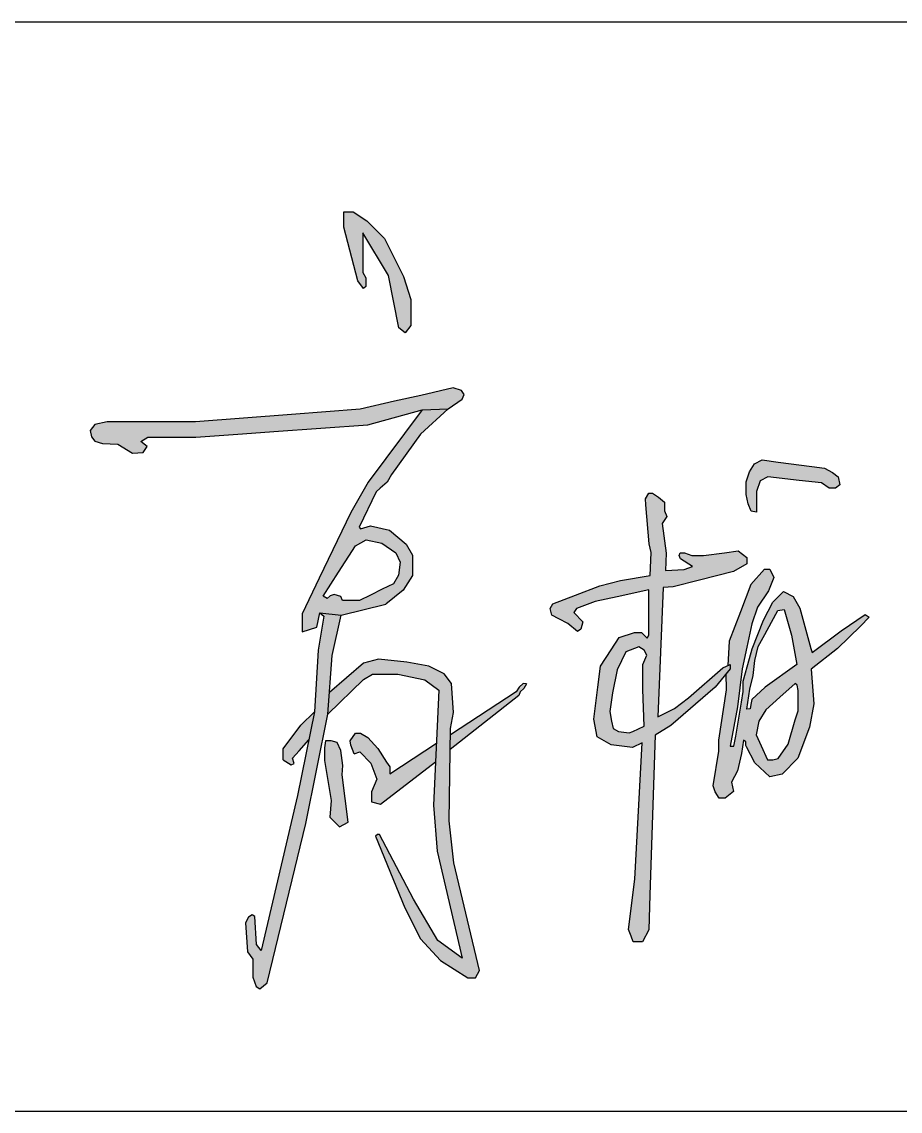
# Model space of a CAD drawing. Extents: x 1728470 to 1835391, y -157368 to 197905.
# Drawn here: x 1800208 to 1801014, y 177169 to 178169 of the extents above; entities that cross this region are included whole.
import ezdxf

# ---------------------------------------------------------------- set-up
doc = ezdxf.new("R2010")
doc.units = 0
doc.header["$LTSCALE"] = 1000
doc.header["$MEASUREMENT"] = 0
doc.layers.get('0').update_dxf_attribs({"linetype": 'CONTINUOUS'})
doc.layers.add('PUB_TITLE', color=4, linetype='CONTINUOUS')

msp = doc.modelspace()

# ---------------------------------------------------------------- hatches: boundary and pattern name
h = msp.add_hatch(color=256)
h.paths.add_polyline_path([(1800524.7, 177986.2), (1800512.1, 177994.5), (1800503.6, 177994.5), (1800503.6, 177980.2), (1800516.4, 177931.1), (1800521.5, 177924), (1800523.7, 177925.9), (1800523.7, 177928.7), (1800523.7, 177933.8), (1800520.9, 177938.7), (1800520.9, 177949.1), (1800520.9, 177975.1), (1800544.6, 177935.8), (1800554, 177887.9), (1800559.7, 177883.4), (1800565.1, 177890.1), (1800565.1, 177913.8), (1800558.3, 177934.9), (1800540.8, 177969.9)])
h.paths.add_polyline_path([(1800575.4, 177812.6), (1800599.3, 177813.6), (1800612.1, 177822.5), (1800614, 177826.8), (1800611.3, 177830.5), (1800603.7, 177832.7), (1800574, 177825.9), (1800550.1, 177820.5), (1800518.6, 177813.3), (1800455.4, 177808.4), (1800367.4, 177801.5), (1800286.5, 177801.5), (1800275.1, 177799.2), (1800270.9, 177793.5), (1800271.9, 177787.7), (1800275, 177784), (1800282.2, 177781.6), (1800296.1, 177781), (1800309.6, 177772.9), (1800319.4, 177773.6), (1800323.2, 177778.9), (1800317.2, 177783.6), (1800323.7, 177787.6), (1800367.6, 177787.6), (1800410.5, 177790.7), (1800439.4, 177792.8), (1800525.5, 177799)])
h.paths.add_polyline_path([(1800533.1, 177737.5), (1800536.8, 177740.7), (1800543.1, 177746.1), (1800547.3, 177753.3), (1800573.7, 177790.2), (1800599.3, 177813.6), (1800575.4, 177812.6), (1800525.7, 177746.3), (1800509.8, 177718.4), (1800481, 177658), (1800465.4, 177625.4), (1800465.4, 177608.9), (1800478.8, 177613), (1800481.6, 177626.3), (1800501, 177624.1), (1800542, 177634.1), (1800557.9, 177647.2), (1800566.6, 177660.7), (1800566.6, 177679.3), (1800560.8, 177689.4), (1800545.5, 177702.1), (1800528, 177706), (1800518.7, 177703.3), (1800517.5, 177705)])
h.paths.add_polyline_path([(1800524.1, 177693.4), (1800538.3, 177690.3), (1800551.1, 177681.5), (1800555.3, 177672.8), (1800553.6, 177660.9), (1800548.9, 177653), (1800538.6, 177647.9), (1800527.9, 177642.6), (1800517.8, 177637.5), (1800502.2, 177637.5), (1800500.8, 177641.2), (1800494.6, 177643.1), (1800490.9, 177641.8), (1800488.2, 177639.3), (1800484.5, 177641.7), (1800498.5, 177663.5), (1800514.1, 177687.8)], flags=16)
h.paths.add_polyline_path([(1800492.9, 177587.1), (1800501, 177624.1), (1800481.6, 177626.3), (1800485, 177623.1), (1800480, 177591.9), (1800476.6, 177535.5), (1800461, 177458.5), (1800427.7, 177316.4), (1800423.3, 177321.9), (1800421.7, 177347.6), (1800419.3, 177349.2), (1800416, 177346.8), (1800413.4, 177341.7), (1800415.1, 177315), (1800420.1, 177308.4), (1800420.1, 177292), (1800423.1, 177283.4), (1800426.3, 177281.2), (1800433.2, 177286.8), (1800468.6, 177432.8), (1800488.9, 177533.2)])
h.paths.add_polyline_path([(1800581.5, 177577.4), (1800561.3, 177581), (1800535.2, 177583.7), (1800521.5, 177580.1), (1800490.4, 177553.3), (1800488.9, 177533.2), (1800521.4, 177565.2), (1800529.7, 177570.1), (1800552.9, 177570.1), (1800577.7, 177564.7), (1800590.7, 177555.4), (1800585.9, 177449.6), (1800589.2, 177407.5), (1800612.1, 177309.2), (1800589.8, 177325.5), (1800567.5, 177363.4), (1800536.2, 177422.8), (1800534.3, 177422.9), (1800532.5, 177421.4), (1800559.4, 177355.6), (1800573.9, 177327.1), (1800592.3, 177307.2), (1800617.2, 177291.1), (1800624.4, 177291.1), (1800628.1, 177298), (1800604.4, 177396.7), (1800600.1, 177435.3), (1800601.2, 177520.2), (1800604.2, 177534.7), (1800602.3, 177561.5), (1800595.5, 177570.4)])
h.paths.add_polyline_path([(1800476.6, 177535.5), (1800463.9, 177523.2), (1800447.8, 177501.4), (1800447.8, 177491.4), (1800455.1, 177486.7), (1800457.8, 177488), (1800456.4, 177492.8), (1800462.4, 177499.5), (1800471.3, 177509.7)], flags=17)
h.paths.add_polyline_path([(1800587.7, 177489.4), (1800588.5, 177506.5), (1800545.6, 177478.6), (1800545.6, 177484.8), (1800542.7, 177489.2), (1800534.7, 177501.6), (1800525.4, 177511.8), (1800518.9, 177515.8), (1800514.1, 177515.8), (1800509.4, 177508.8), (1800509.8, 177504.7), (1800513, 177497), (1800518.2, 177498.7), (1800528.3, 177488.4), (1800533.9, 177473.5), (1800528.9, 177461.9), (1800528.9, 177452.8), (1800537, 177450.7)], flags=17)
h.paths.add_polyline_path([(1800502, 177477.6), (1800502.7, 177486.3), (1800500.6, 177499.9), (1800497.3, 177507.2), (1800491.8, 177508.7), (1800486.7, 177508.7), (1800485.6, 177502.5), (1800485.6, 177490.7), (1800491.8, 177454), (1800490.5, 177438.8), (1800499.6, 177430), (1800507.4, 177434.2)])
h.paths.add_polyline_path([(1800664.1, 177550.4), (1800665.2, 177553.8), (1800668.7, 177556.9), (1800671.1, 177561), (1800667.9, 177561.5), (1800664.2, 177558.1), (1800661.6, 177553.8), (1800601.2, 177514.3), (1800601, 177500.7)])
for color, points in [(250, [(1800524.7, 177986.2), (1800512.1, 177994.5), (1800503.6, 177994.5), (1800503.6, 177980.2), (1800516.4, 177931.1), (1800521.5, 177924), (1800523.7, 177925.9), (1800523.7, 177928.7), (1800523.7, 177933.8), (1800520.9, 177938.7), (1800520.9, 177949.1), (1800520.9, 177975.1), (1800544.6, 177935.8), (1800554, 177887.9), (1800559.7, 177883.4), (1800565.1, 177890.1), (1800565.1, 177913.8), (1800558.3, 177934.9), (1800540.8, 177969.9)]), (256, [(1800270.9, 177793.5), (1800271.9, 177787.7), (1800275, 177784), (1800282.2, 177781.6), (1800296.1, 177781), (1800309.6, 177772.9), (1800319.4, 177773.6), (1800323.2, 177778.9), (1800317.2, 177783.6), (1800323.7, 177787.6), (1800367.6, 177787.6), (1800410.5, 177790.7), (1800439.4, 177792.8), (1800525.5, 177799), (1800575.4, 177812.6), (1800599.3, 177813.6), (1800612.1, 177822.5), (1800614, 177826.8), (1800611.3, 177830.5), (1800603.7, 177832.7), (1800574, 177825.9), (1800550.1, 177820.5), (1800518.6, 177813.3), (1800455.4, 177808.4), (1800367.4, 177801.5), (1800286.5, 177801.5), (1800275.1, 177799.2)]), (250, [(1800951.9, 177755), (1800944.6, 177759.2), (1800932.8, 177760.7), (1800902, 177764.7), (1800887.3, 177766.7), (1800880.3, 177763), (1800875.8, 177755.6), (1800872.7, 177746.5), (1800872.7, 177734.9), (1800874.3, 177726.2), (1800877.3, 177719.6), (1800882.1, 177718.8), (1800882.1, 177729), (1800882.1, 177737.6), (1800885.5, 177747.5), (1800892.4, 177751), (1800921.2, 177747.8), (1800941.7, 177745.6), (1800948.8, 177740.7), (1800954.6, 177740.7), (1800958.6, 177743.9), (1800956.9, 177751)]), (256, [(1800872.7, 177734.9), (1800874.3, 177726.2), (1800877.3, 177719.6), (1800882.1, 177718.8), (1800882.1, 177729), (1800882.1, 177737.6), (1800885.5, 177747.5), (1800892.4, 177751), (1800921.2, 177747.8), (1800941.7, 177745.6), (1800948.8, 177740.7), (1800954.6, 177740.7), (1800958.6, 177743.9), (1800956.9, 177751), (1800951.9, 177755), (1800944.6, 177759.2), (1800932.8, 177760.7), (1800902, 177764.7), (1800887.3, 177766.7), (1800880.3, 177763), (1800875.8, 177755.6), (1800872.7, 177746.5)]), (256, [(1800601.2, 177514.3), (1800601, 177500.7), (1800664.1, 177550.4), (1800665.2, 177553.8), (1800668.7, 177556.9), (1800671.1, 177561), (1800667.9, 177561.5), (1800664.2, 177558.1), (1800661.6, 177553.8)])]:
    msp.add_hatch(color=color).paths.add_polyline_path(points)
h = msp.add_hatch(color=256)
h.paths.add_polyline_path([(1800795.4, 177708.2), (1800799.9, 177714.6), (1800797.6, 177719.8), (1800797.6, 177727.8), (1800792.2, 177732.6), (1800786.8, 177736.1), (1800783.2, 177736.1), (1800780.3, 177731), (1800780.7, 177725.5), (1800783.5, 177689.5), (1800785.5, 177681.6), (1800784.4, 177660.6), (1800757.4, 177656), (1800738.2, 177651.2), (1800716.1, 177642.6), (1800695.1, 177634.5), (1800692.7, 177630.4), (1800694.4, 177624.1), (1800700.6, 177620.9), (1800709, 177616.5), (1800717.8, 177609.3), (1800720.9, 177611.4), (1800722.7, 177618.1), (1800714.6, 177626.5), (1800717, 177630.3), (1800734, 177636.7), (1800754.4, 177641.1), (1800783.4, 177647.4), (1800783.4, 177605.9), (1800781.9, 177603.1), (1800776.6, 177608.1), (1800770.2, 177608.1), (1800756, 177603.7), (1800748.7, 177592.4), (1800739, 177577.3), (1800736.5, 177557.9), (1800732.8, 177528.6), (1800736, 177512.6), (1800748.7, 177505.2), (1800768.4, 177502.7), (1800777.2, 177507.1), (1800770.6, 177381.9), (1800764.6, 177335.5), (1800767, 177329.4), (1800768.9, 177324.4), (1800777.5, 177324.4), (1800783.2, 177335.4), (1800784.3, 177367.5), (1800789.1, 177514), (1800803.5, 177522.8), (1800844.3, 177558), (1800857.8, 177574.9), (1800857.8, 177578.9), (1800851.1, 177575.7), (1800819.6, 177548.2), (1800807, 177538.4), (1800791.6, 177530.9), (1800796.3, 177649.4), (1800805.5, 177650.1), (1800829.9, 177656.3), (1800861.1, 177664.2), (1800873.2, 177671.3), (1800873.2, 177677.1), (1800865.4, 177683.3), (1800852.6, 177681.5), (1800833.4, 177678.8), (1800822.8, 177678.8), (1800816.1, 177681.5), (1800811.9, 177681.5), (1800811.1, 177678.8), (1800812.5, 177675.8), (1800823.4, 177668.8), (1800815.8, 177666), (1800798.6, 177665), (1800799.3, 177681.1)])
h.paths.add_polyline_path([(1800774.2, 177595.1), (1800778.9, 177592), (1800781.4, 177587.4), (1800777.7, 177578.8), (1800777.7, 177555.9), (1800778.9, 177522.1), (1800768.6, 177517.5), (1800765.3, 177516.1), (1800755.4, 177517.5), (1800750.6, 177520.2), (1800749.2, 177526.8), (1800747.4, 177535.6), (1800750, 177553), (1800754.1, 177573.9), (1800762.2, 177590.6)], flags=16)
h.paths.add_polyline_path([(1800951.9, 177755), (1800944.6, 177759.2), (1800932.8, 177760.7), (1800902, 177764.7), (1800887.3, 177766.7), (1800880.3, 177763), (1800875.8, 177755.6), (1800872.7, 177746.5), (1800872.7, 177734.9), (1800874.3, 177726.2), (1800877.3, 177719.6), (1800882.1, 177718.8), (1800882.1, 177729), (1800882.1, 177737.6), (1800885.5, 177747.5), (1800892.4, 177751), (1800921.2, 177747.8), (1800941.7, 177745.6), (1800948.8, 177740.7), (1800954.6, 177740.7), (1800958.6, 177743.9), (1800956.9, 177751)])
h.paths.add_polyline_path([(1800877.9, 177616.2), (1800883.1, 177631.4), (1800893.2, 177646.4), (1800898.1, 177658.7), (1800894.3, 177666.5), (1800889.3, 177666.5), (1800876.8, 177652.3), (1800867.3, 177627.3), (1800857.1, 177600.3), (1800855.7, 177577.9), (1800857.8, 177578.9), (1800857.8, 177574.9), (1800854.4, 177570.7), (1800854.7, 177555.7), (1800847.6, 177509.4), (1800847.6, 177499.4), (1800842.4, 177467.4), (1800844.1, 177461.9), (1800847.8, 177456.2), (1800853.4, 177456.2), (1800861.1, 177462.2), (1800859.1, 177470.9), (1800864.6, 177481.1), (1800868.2, 177497.2), (1800870.3, 177509.3), (1800872.2, 177508), (1800872.2, 177504.5), (1800872.8, 177503.3), (1800880.5, 177488.7), (1800894.2, 177475.6), (1800905.7, 177478.2), (1800919.9, 177492.9), (1800930.6, 177521.2), (1800934.8, 177542.9), (1800932.2, 177574.6), (1800956.3, 177593.6), (1800977.5, 177613.9), (1800985.4, 177622.3), (1800981.7, 177624.7), (1800959.9, 177609.9), (1800933, 177589.8), (1800932, 177593.5), (1800921.8, 177630.5), (1800915.6, 177641.3), (1800906.8, 177645.9), (1800897.1, 177636.1), (1800888.6, 177619.6), (1800878.1, 177593.2), (1800875.6, 177584.3), (1800869.9, 177563.5), (1800869.9, 177554.1), (1800868.2, 177544.4), (1800863.2, 177513), (1800861.3, 177503.9), (1800857.9, 177503.9), (1800864.5, 177539.9), (1800868.9, 177575), (1800873.2, 177594.7)])
h.paths.add_polyline_path([(1800889.7, 177606.5), (1800895.8, 177617.8), (1800901.5, 177628.5), (1800907.4, 177629.2), (1800914.1, 177605.9), (1800919.1, 177579), (1800890, 177557.9), (1800877.7, 177546.8), (1800876.9, 177542.1), (1800876.2, 177538.1), (1800873.2, 177537.9), (1800875.9, 177556.1), (1800879, 177568.9), (1800880.7, 177582.6), (1800883.7, 177595.3)], flags=16)
h.paths.add_polyline_path([(1800917.4, 177561.4), (1800919.5, 177560), (1800920.2, 177554.9), (1800920.2, 177536.4), (1800917.7, 177528), (1800911, 177505.6), (1800901.9, 177492.6), (1800897.2, 177491.2), (1800892.3, 177491.2), (1800886.3, 177504.2), (1800881.7, 177514.2), (1800884.2, 177526.7), (1800890.5, 177537.2), (1800903.4, 177548.8)], flags=16)
h.paths.add_polyline_path([(1801133.1, 177864.5), (1801159.9, 177863), (1801172.5, 177859.9), (1801190.8, 177858.3), (1801205.1, 177857.1), (1801218.2, 177854.1), (1801240.3, 177851.8), (1801265.5, 177849.2), (1801296.8, 177849.2), (1801315.3, 177851.2), (1801322.7, 177848.3), (1801336.1, 177851.2), (1801340.9, 177852.9), (1801344.5, 177856.2), (1801344.5, 177860.1), (1801340.1, 177863.2), (1801336.2, 177864.6), (1801289.4, 177862.7), (1801279.1, 177862.3), (1801273, 177861.2), (1801199.5, 177871), (1801184, 177871), (1801164.6, 177876.9), (1801146.7, 177876.9), (1801134.7, 177878.2), (1801117.5, 177875.6), (1801104.2, 177870.6), (1801096.4, 177864.5), (1801089.7, 177863.7), (1801085.3, 177856.9), (1801081.8, 177851.6), (1801081.8, 177842.1), (1801085, 177837.2), (1801089.7, 177835.2), (1801095.6, 177836.6), (1801100.2, 177849.3), (1801109.3, 177856.4), (1801122, 177861.3)])
h.paths.add_polyline_path([(1801125.7, 177718), (1801117, 177727), (1801107.6, 177727), (1801104.9, 177723.2), (1801113.9, 177706.8), (1801118.4, 177700.6), (1801120.3, 177693.5), (1801123.3, 177688.3), (1801127, 177688.6), (1801129.9, 177691.2), (1801130.9, 177700.7)])
h.paths.add_polyline_path([(1801217.5, 177776.6), (1801224.5, 177777.9), (1801227.1, 177780.3), (1801227.3, 177783.5), (1801222.4, 177792.4), (1801216.5, 177795.5), (1801208, 177793.2), (1801203.9, 177786.4), (1801179.7, 177659), (1801173, 177589.5), (1801167.4, 177582.2), (1801167.4, 177571.4), (1801171.8, 177566.5), (1801178.1, 177568.5), (1801187, 177573.3), (1801201.5, 177584.2), (1801205.7, 177594.2), (1801217.6, 177609.6), (1801217.9, 177618.6), (1801221.7, 177622.8), (1801221.7, 177608.6), (1801220, 177594.1), (1801216.7, 177576.3), (1801215.1, 177536.1), (1801216, 177490.4), (1801210.5, 177492.9), (1801207.6, 177485.1), (1801213.1, 177474.5), (1801213.1, 177462.7), (1801214.9, 177454.2), (1801219.3, 177450.2), (1801220.3, 177447.2), (1801225.4, 177447.2), (1801229.6, 177449.1), (1801231.2, 177454.4), (1801231, 177472.7), (1801228.2, 177479.2), (1801228.2, 177507.4), (1801230.5, 177534.2), (1801229.6, 177573.1), (1801233.3, 177587), (1801234.1, 177590.3), (1801234.1, 177596.2), (1801235.4, 177613.3), (1801234.9, 177628.9), (1801239.3, 177647), (1801256.3, 177671), (1801277, 177694.6), (1801291.7, 177705.8), (1801298.1, 177712.4), (1801298.9, 177716.9), (1801297.8, 177722.7), (1801284.1, 177725.4), (1801270.6, 177725.4), (1801237.6, 177726.7), (1801223.2, 177721.3), (1801211.4, 177719), (1801203.8, 177719), (1801203.8, 177723.6)])
h.paths.add_polyline_path([(1801204.1, 177706.3), (1801228.2, 177705.9), (1801230.8, 177701.6), (1801233.4, 177701.6), (1801241.2, 177701.6), (1801235.6, 177707.7), (1801238.3, 177714.7), (1801273.7, 177712.9), (1801275.8, 177709.6), (1801264.7, 177697.1), (1801259.6, 177694.7), (1801251.7, 177687), (1801243.5, 177675.7), (1801241.4, 177675.7), (1801240.7, 177679.9), (1801243.7, 177683.6), (1801243.7, 177687.6), (1801237.4, 177691.9), (1801229.9, 177691.2), (1801227, 177683.7), (1801228.3, 177675.1), (1801226.7, 177649.8), (1801217.2, 177633.3), (1801201.9, 177606.8), (1801187, 177588.6), (1801184.1, 177589.4), (1801187.4, 177597.6), (1801186.9, 177608.8), (1801189.6, 177612.2), (1801189.9, 177622.4), (1801189.1, 177630), (1801193.4, 177635.1), (1801193.4, 177647.5), (1801194.7, 177665.8), (1801200.5, 177701.3)], flags=16)
h.paths.add_polyline_path([(1801122, 177588.8), (1801114.7, 177596.4), (1801114.7, 177604.6), (1801118.1, 177616.3), (1801119.2, 177617.6), (1801124.1, 177617.6), (1801126.3, 177623), (1801124, 177630.3), (1801120.2, 177632.5), (1801103.2, 177625.7), (1801100.7, 177617.8), (1801099.2, 177603.8), (1801101.1, 177592.3), (1801116, 177576.5), (1801125.5, 177571.5), (1801136.7, 177567.4), (1801150.6, 177562.5), (1801161.4, 177560.2), (1801160.2, 177555.8), (1801116.6, 177495.3), (1801097, 177468.1), (1801083.2, 177443.4), (1801067.5, 177415.3), (1801067.5, 177400.9), (1801070.7, 177391.3), (1801082.5, 177388.4), (1801102.9, 177388.4), (1801128.8, 177388.4), (1801151.6, 177388.4), (1801190.8, 177394.9), (1801203.9, 177397.1), (1801231.5, 177397.1), (1801267.7, 177397.1), (1801294.2, 177403), (1801320.3, 177403), (1801325.9, 177408.3), (1801328.7, 177411), (1801328.7, 177419.6), (1801316.3, 177419.6), (1801301.4, 177416.5), (1801280.2, 177416.5), (1801254.8, 177410.9), (1801239, 177412.6), (1801222.9, 177409.3), (1801200.9, 177411.2), (1801184.5, 177406.2), (1801150.3, 177401.1), (1801120.8, 177400), (1801104.6, 177401.9), (1801095.4, 177404.4), (1801086.2, 177402.4), (1801082.3, 177405.6), (1801082.3, 177413.3), (1801099.6, 177443.6), (1801117.3, 177474.7), (1801155.6, 177525), (1801168.7, 177547.2), (1801172.5, 177559.9), (1801168.4, 177566.4), (1801158.9, 177571.8), (1801151.4, 177576.1), (1801144.4, 177580.1), (1801133.4, 177580.1)])
h.paths.add_polyline_path([(1801411.1, 177441.8), (1801406.7, 177445.1), (1801401.4, 177445.1), (1801396.6, 177439.5), (1801396.6, 177434), (1801399.8, 177428.5), (1801406.2, 177428.5), (1801412.4, 177434.5)])
h = msp.add_hatch(color=250)
h.paths.add_polyline_path([(1800439.4, 177792.8), (1800525.5, 177799), (1800575.4, 177812.6), (1800599.3, 177813.6), (1800612.1, 177822.5), (1800614, 177826.8), (1800611.3, 177830.5), (1800603.7, 177832.7), (1800574, 177825.9), (1800550.1, 177820.5), (1800518.6, 177813.3), (1800455.4, 177808.4), (1800367.4, 177801.5), (1800286.5, 177801.5), (1800275.1, 177799.2), (1800270.9, 177793.5), (1800271.9, 177787.7), (1800275, 177784), (1800282.2, 177781.6), (1800296.1, 177781), (1800309.6, 177772.9), (1800319.4, 177773.6), (1800323.2, 177778.9), (1800317.2, 177783.6), (1800323.7, 177787.6), (1800367.6, 177787.6), (1800410.5, 177790.7)])
h.paths.add_polyline_path([(1800573.7, 177790.2), (1800599.3, 177813.6), (1800575.4, 177812.6), (1800525.7, 177746.3), (1800509.8, 177718.4), (1800481, 177658), (1800465.4, 177625.4), (1800465.4, 177608.9), (1800478.8, 177613), (1800481.6, 177626.3), (1800501, 177624.1), (1800542, 177634.1), (1800557.9, 177647.2), (1800566.6, 177660.7), (1800566.6, 177679.3), (1800560.8, 177689.4), (1800545.5, 177702.1), (1800528, 177706), (1800518.7, 177703.3), (1800517.5, 177705), (1800533.1, 177737.5), (1800536.8, 177740.7), (1800543.1, 177746.1), (1800547.3, 177753.3)])
h.paths.add_polyline_path([(1800538.3, 177690.3), (1800551.1, 177681.5), (1800555.3, 177672.8), (1800553.6, 177660.9), (1800548.9, 177653), (1800538.6, 177647.9), (1800527.9, 177642.6), (1800517.8, 177637.5), (1800502.2, 177637.5), (1800500.8, 177641.2), (1800494.6, 177643.1), (1800490.9, 177641.8), (1800488.2, 177639.3), (1800484.5, 177641.7), (1800498.5, 177663.5), (1800514.1, 177687.8), (1800524.1, 177693.4)], flags=16)
h.paths.add_polyline_path([(1800501, 177624.1), (1800481.6, 177626.3), (1800485, 177623.1), (1800480, 177591.9), (1800476.6, 177535.5), (1800461, 177458.5), (1800427.7, 177316.4), (1800423.3, 177321.9), (1800421.7, 177347.6), (1800419.3, 177349.2), (1800416, 177346.8), (1800413.4, 177341.7), (1800415.1, 177315), (1800420.1, 177308.4), (1800420.1, 177292), (1800423.1, 177283.4), (1800426.3, 177281.2), (1800433.2, 177286.8), (1800468.6, 177432.8), (1800488.9, 177533.2), (1800492.9, 177587.1)])
h.paths.add_polyline_path([(1800476.6, 177535.5), (1800463.9, 177523.2), (1800447.8, 177501.4), (1800447.8, 177491.4), (1800455.1, 177486.7), (1800457.8, 177488), (1800456.4, 177492.8), (1800462.4, 177499.5), (1800471.3, 177509.7)], flags=17)
h.paths.add_polyline_path([(1800581.5, 177577.4), (1800561.3, 177581), (1800535.2, 177583.7), (1800521.5, 177580.1), (1800490.4, 177553.3), (1800488.9, 177533.2), (1800521.4, 177565.2), (1800529.7, 177570.1), (1800552.9, 177570.1), (1800577.7, 177564.7), (1800590.7, 177555.4), (1800585.9, 177449.6), (1800589.2, 177407.5), (1800612.1, 177309.2), (1800589.8, 177325.5), (1800567.5, 177363.4), (1800536.2, 177422.8), (1800534.3, 177422.9), (1800532.5, 177421.4), (1800559.4, 177355.6), (1800573.9, 177327.1), (1800592.3, 177307.2), (1800617.2, 177291.1), (1800624.4, 177291.1), (1800628.1, 177298), (1800604.4, 177396.7), (1800600.1, 177435.3), (1800601.2, 177520.2), (1800604.2, 177534.7), (1800602.3, 177561.5), (1800595.5, 177570.4)])
h.paths.add_polyline_path([(1800542.7, 177489.2), (1800534.7, 177501.6), (1800525.4, 177511.8), (1800518.9, 177515.8), (1800514.1, 177515.8), (1800509.4, 177508.8), (1800509.8, 177504.7), (1800513, 177497), (1800518.2, 177498.7), (1800528.3, 177488.4), (1800533.9, 177473.5), (1800528.9, 177461.9), (1800528.9, 177452.8), (1800537, 177450.7), (1800587.7, 177489.4), (1800588.5, 177506.5), (1800545.6, 177478.6), (1800545.6, 177484.8)], flags=17)
h.paths.add_polyline_path([(1800664.1, 177550.4), (1800665.2, 177553.8), (1800668.7, 177556.9), (1800671.1, 177561), (1800667.9, 177561.5), (1800664.2, 177558.1), (1800661.6, 177553.8), (1800601.2, 177514.3), (1800601, 177500.7)])
h.paths.add_polyline_path([(1800502.7, 177486.3), (1800500.6, 177499.9), (1800497.3, 177507.2), (1800491.8, 177508.7), (1800486.7, 177508.7), (1800485.6, 177502.5), (1800485.6, 177490.7), (1800491.8, 177454), (1800490.5, 177438.8), (1800499.6, 177430), (1800507.4, 177434.2), (1800502, 177477.6)])
h = msp.add_hatch(color=256)
h.paths.add_polyline_path([(1800517.5, 177705), (1800533.1, 177737.5), (1800536.8, 177740.7), (1800543.1, 177746.1), (1800547.3, 177753.3), (1800573.7, 177790.2), (1800599.3, 177813.6), (1800575.4, 177812.6), (1800525.7, 177746.3), (1800509.8, 177718.4), (1800481, 177658), (1800465.4, 177625.4), (1800465.4, 177608.9), (1800478.8, 177613), (1800481.6, 177626.3), (1800501, 177624.1), (1800542, 177634.1), (1800557.9, 177647.2), (1800566.6, 177660.7), (1800566.6, 177679.3), (1800560.8, 177689.4), (1800545.5, 177702.1), (1800528, 177706), (1800518.7, 177703.3)])
h.paths.add_polyline_path([(1800524.1, 177693.4), (1800538.3, 177690.3), (1800551.1, 177681.5), (1800555.3, 177672.8), (1800553.6, 177660.9), (1800548.9, 177653), (1800538.6, 177647.9), (1800527.9, 177642.6), (1800517.8, 177637.5), (1800502.2, 177637.5), (1800500.8, 177641.2), (1800494.6, 177643.1), (1800490.9, 177641.8), (1800488.2, 177639.3), (1800484.5, 177641.7), (1800498.5, 177663.5), (1800514.1, 177687.8)], flags=16)
h.paths.add_polyline_path([(1800501, 177624.1), (1800481.6, 177626.3), (1800485, 177623.1), (1800480, 177591.9), (1800476.6, 177535.5), (1800461, 177458.5), (1800427.7, 177316.4), (1800423.3, 177321.9), (1800421.7, 177347.6), (1800419.3, 177349.2), (1800416, 177346.8), (1800413.4, 177341.7), (1800415.1, 177315), (1800420.1, 177308.4), (1800420.1, 177292), (1800423.1, 177283.4), (1800426.3, 177281.2), (1800433.2, 177286.8), (1800468.6, 177432.8), (1800488.9, 177533.2), (1800492.9, 177587.1)])
h.paths.add_polyline_path([(1800521.4, 177565.2), (1800529.7, 177570.1), (1800552.9, 177570.1), (1800577.7, 177564.7), (1800590.7, 177555.4), (1800585.9, 177449.6), (1800589.2, 177407.5), (1800612.1, 177309.2), (1800589.8, 177325.5), (1800567.5, 177363.4), (1800536.2, 177422.8), (1800534.3, 177422.9), (1800532.5, 177421.4), (1800559.4, 177355.6), (1800573.9, 177327.1), (1800592.3, 177307.2), (1800617.2, 177291.1), (1800624.4, 177291.1), (1800628.1, 177298), (1800604.4, 177396.7), (1800600.1, 177435.3), (1800601.2, 177520.2), (1800604.2, 177534.7), (1800602.3, 177561.5), (1800595.5, 177570.4), (1800581.5, 177577.4), (1800561.3, 177581), (1800535.2, 177583.7), (1800521.5, 177580.1), (1800490.4, 177553.3), (1800488.9, 177533.2)])
h.paths.add_polyline_path([(1800476.6, 177535.5), (1800463.9, 177523.2), (1800447.8, 177501.4), (1800447.8, 177491.4), (1800455.1, 177486.7), (1800457.8, 177488), (1800456.4, 177492.8), (1800462.4, 177499.5), (1800471.3, 177509.7)], flags=17)
h.paths.add_polyline_path([(1800502, 177477.6), (1800502.7, 177486.3), (1800500.6, 177499.9), (1800497.3, 177507.2), (1800491.8, 177508.7), (1800486.7, 177508.7), (1800485.6, 177502.5), (1800485.6, 177490.7), (1800491.8, 177454), (1800490.5, 177438.8), (1800499.6, 177430), (1800507.4, 177434.2)])
h.paths.add_polyline_path([(1800587.7, 177489.4), (1800588.5, 177506.5), (1800545.6, 177478.6), (1800545.6, 177484.8), (1800542.7, 177489.2), (1800534.7, 177501.6), (1800525.4, 177511.8), (1800518.9, 177515.8), (1800514.1, 177515.8), (1800509.4, 177508.8), (1800509.8, 177504.7), (1800513, 177497), (1800518.2, 177498.7), (1800528.3, 177488.4), (1800533.9, 177473.5), (1800528.9, 177461.9), (1800528.9, 177452.8), (1800537, 177450.7)], flags=17)
h = msp.add_hatch(color=256)
h.paths.add_polyline_path([(1800872.7, 177734.9), (1800874.3, 177726.2), (1800877.3, 177719.6), (1800882.1, 177718.8), (1800882.1, 177729), (1800882.1, 177737.6), (1800885.5, 177747.5), (1800892.4, 177751), (1800921.2, 177747.8), (1800941.7, 177745.6), (1800948.8, 177740.7), (1800954.6, 177740.7), (1800958.6, 177743.9), (1800956.9, 177751), (1800951.9, 177755), (1800944.6, 177759.2), (1800932.8, 177760.7), (1800902, 177764.7), (1800887.3, 177766.7), (1800880.3, 177763), (1800875.8, 177755.6), (1800872.7, 177746.5)])
h.paths.add_polyline_path([(1800847.6, 177499.4), (1800842.4, 177467.4), (1800844.1, 177461.9), (1800847.8, 177456.2), (1800853.4, 177456.2), (1800861.1, 177462.2), (1800859.1, 177470.9), (1800864.6, 177481.1), (1800868.2, 177497.2), (1800870.3, 177509.3), (1800872.2, 177508), (1800872.2, 177504.5), (1800872.8, 177503.3), (1800880.5, 177488.7), (1800894.2, 177475.6), (1800905.7, 177478.2), (1800919.9, 177492.9), (1800930.6, 177521.2), (1800934.8, 177542.9), (1800932.2, 177574.6), (1800956.3, 177593.6), (1800977.5, 177613.9), (1800985.4, 177622.3), (1800981.7, 177624.7), (1800959.9, 177609.9), (1800933, 177589.8), (1800932, 177593.5), (1800921.8, 177630.5), (1800915.6, 177641.3), (1800906.8, 177645.9), (1800897.1, 177636.1), (1800888.6, 177619.6), (1800878.1, 177593.2), (1800875.6, 177584.3), (1800869.9, 177563.5), (1800869.9, 177554.1), (1800868.2, 177544.4), (1800863.2, 177513), (1800861.3, 177503.9), (1800857.9, 177503.9), (1800864.5, 177539.9), (1800868.9, 177575), (1800873.2, 177594.7), (1800877.9, 177616.2), (1800883.1, 177631.4), (1800893.2, 177646.4), (1800898.1, 177658.7), (1800894.3, 177666.5), (1800889.3, 177666.5), (1800876.8, 177652.3), (1800867.3, 177627.3), (1800857.1, 177600.3), (1800855.7, 177577.9), (1800857.8, 177578.9), (1800857.8, 177574.9), (1800854.4, 177570.7), (1800854.7, 177555.7), (1800847.6, 177509.4)])
h.paths.add_polyline_path([(1800873.2, 177537.9), (1800875.9, 177556.1), (1800879, 177568.9), (1800880.7, 177582.6), (1800883.7, 177595.3), (1800889.7, 177606.5), (1800895.8, 177617.8), (1800901.5, 177628.5), (1800907.4, 177629.2), (1800914.1, 177605.9), (1800919.1, 177579), (1800890, 177557.9), (1800877.7, 177546.8), (1800876.9, 177542.1), (1800876.2, 177538.1)], flags=16)
h.paths.add_polyline_path([(1800881.7, 177514.2), (1800884.2, 177526.7), (1800890.5, 177537.2), (1800903.4, 177548.8), (1800919.1, 177563), (1800920.2, 177554.9), (1800920.2, 177536.4), (1800917.7, 177528), (1800911, 177505.6), (1800901, 177491.2), (1800892.3, 177491.2), (1800886.3, 177504.2)], flags=16)
h = msp.add_hatch(color=250)
h.paths.add_polyline_path([(1800795.4, 177708.2), (1800799.9, 177714.6), (1800797.6, 177719.8), (1800797.6, 177727.8), (1800792.2, 177732.6), (1800786.8, 177736.1), (1800783.2, 177736.1), (1800780.3, 177731), (1800780.7, 177725.5), (1800783.5, 177689.5), (1800785.5, 177681.6), (1800784.4, 177660.6), (1800757.4, 177656), (1800738.2, 177651.2), (1800716.1, 177642.6), (1800695.1, 177634.5), (1800692.7, 177630.4), (1800694.4, 177624.1), (1800700.6, 177620.9), (1800709, 177616.5), (1800717.8, 177609.3), (1800720.9, 177611.4), (1800722.7, 177618.1), (1800714.6, 177626.5), (1800717, 177630.3), (1800734, 177636.7), (1800754.4, 177641.1), (1800783.4, 177647.4), (1800783.4, 177605.9), (1800781.9, 177603.1), (1800776.6, 177608.1), (1800770.2, 177608.1), (1800756, 177603.7), (1800748.7, 177592.4), (1800739, 177577.3), (1800736.5, 177557.9), (1800732.8, 177528.6), (1800736, 177512.6), (1800748.7, 177505.2), (1800768.4, 177502.7), (1800777.2, 177507.1), (1800770.6, 177381.9), (1800764.6, 177335.5), (1800767, 177329.4), (1800768.9, 177324.4), (1800777.5, 177324.4), (1800783.2, 177335.4), (1800784.3, 177367.5), (1800789.1, 177514), (1800803.5, 177522.8), (1800844.3, 177558), (1800857.8, 177574.9), (1800857.8, 177578.9), (1800851.1, 177575.7), (1800819.6, 177548.2), (1800807, 177538.4), (1800791.6, 177530.9), (1800796.3, 177649.4), (1800805.5, 177650.1), (1800829.9, 177656.3), (1800861.1, 177664.2), (1800873.2, 177671.3), (1800873.2, 177677.1), (1800865.4, 177683.3), (1800852.6, 177681.5), (1800833.4, 177678.8), (1800822.8, 177678.8), (1800816.1, 177681.5), (1800811.9, 177681.5), (1800811.1, 177678.8), (1800812.5, 177675.8), (1800823.4, 177668.8), (1800815.8, 177666), (1800798.6, 177665), (1800799.3, 177681.1)])
h.paths.add_polyline_path([(1800774.2, 177595.1), (1800778.9, 177592), (1800781.4, 177587.4), (1800777.7, 177578.8), (1800777.7, 177555.9), (1800778.9, 177522.1), (1800768.6, 177517.5), (1800765.3, 177516.1), (1800755.4, 177517.5), (1800750.6, 177520.2), (1800749.2, 177526.8), (1800747.4, 177535.6), (1800750, 177553), (1800754.1, 177573.9), (1800762.2, 177590.6)], flags=16)
h = msp.add_hatch(color=250)
h.paths.add_polyline_path([(1800877.9, 177616.2), (1800883.1, 177631.4), (1800893.2, 177646.4), (1800898.1, 177658.7), (1800894.3, 177666.5), (1800889.3, 177666.5), (1800876.8, 177652.3), (1800867.3, 177627.3), (1800857.1, 177600.3), (1800855.7, 177577.9), (1800857.8, 177578.9), (1800857.8, 177574.9), (1800854.4, 177570.7), (1800854.7, 177555.7), (1800847.6, 177509.4), (1800847.6, 177499.4), (1800842.4, 177467.4), (1800844.1, 177461.9), (1800847.8, 177456.2), (1800853.4, 177456.2), (1800861.1, 177462.2), (1800859.1, 177470.9), (1800864.6, 177481.1), (1800868.2, 177497.2), (1800870.3, 177509.3), (1800872.2, 177508), (1800872.2, 177504.5), (1800872.8, 177503.3), (1800880.5, 177488.7), (1800894.2, 177475.6), (1800905.7, 177478.2), (1800919.9, 177492.9), (1800930.6, 177521.2), (1800934.8, 177542.9), (1800932.2, 177574.6), (1800956.3, 177593.6), (1800977.5, 177613.9), (1800985.4, 177622.3), (1800981.7, 177624.7), (1800959.9, 177609.9), (1800933, 177589.8), (1800932, 177593.5), (1800921.8, 177630.5), (1800915.6, 177641.3), (1800906.8, 177645.9), (1800897.1, 177636.1), (1800888.6, 177619.6), (1800878.1, 177593.2), (1800875.6, 177584.3), (1800869.9, 177563.5), (1800869.9, 177554.1), (1800868.2, 177544.4), (1800863.2, 177513), (1800861.3, 177503.9), (1800857.9, 177503.9), (1800864.5, 177539.9), (1800868.9, 177575), (1800873.2, 177594.7)])
h.paths.add_polyline_path([(1800889.7, 177606.5), (1800895.8, 177617.8), (1800901.5, 177628.5), (1800907.4, 177629.2), (1800914.1, 177605.9), (1800919.1, 177579), (1800890, 177557.9), (1800877.7, 177546.8), (1800876.9, 177542.1), (1800876.2, 177538.1), (1800873.2, 177537.9), (1800875.9, 177556.1), (1800879, 177568.9), (1800880.7, 177582.6), (1800883.7, 177595.3)], flags=16)
h.paths.add_polyline_path([(1800917.4, 177561.4), (1800919.5, 177560), (1800920.2, 177554.9), (1800920.2, 177536.4), (1800917.7, 177528), (1800911, 177505.6), (1800901.9, 177492.6), (1800897.2, 177491.2), (1800892.3, 177491.2), (1800886.3, 177504.2), (1800881.7, 177514.2), (1800884.2, 177526.7), (1800890.5, 177537.2), (1800903.4, 177548.8)], flags=16)

# ---------------------------------------------------------------- linework, layer by layer
for p, q in [((1800503.6, 177980.2), (1800503.6, 177994.5)), ((1800503.6, 177994.5), (1800512.1, 177994.5)), ((1800512.1, 177994.5), (1800524.7, 177986.2)), ((1800516.4, 177931.1), (1800503.6, 177980.2)), ((1800524.7, 177986.2), (1800540.8, 177969.9)), ((1800544.6, 177935.8), (1800520.9, 177975.1)), ((1800520.9, 177975.1), (1800520.9, 177949.1)), ((1800540.8, 177969.9), (1800558.3, 177934.9)), ((1800520.9, 177949.1), (1800520.9, 177938.7)), ((1800521.5, 177924), (1800516.4, 177931.1)), ((1800520.9, 177938.7), (1800523.7, 177933.8)), ((1800523.7, 177933.8), (1800523.7, 177928.7)), ((1800554, 177887.9), (1800544.6, 177935.8)), ((1800558.3, 177934.9), (1800565.1, 177913.8)), ((1800523.7, 177925.9), (1800521.5, 177924)), ((1800523.7, 177928.7), (1800523.7, 177925.9)), ((1800565.1, 177913.8), (1800565.1, 177890.1)), ((1800565.1, 177890.1), (1800559.7, 177883.4)), ((1800559.7, 177883.4), (1800554, 177887.9)), ((1800603.7, 177832.7), (1800574, 177825.9)), ((1800611.3, 177830.5), (1800603.7, 177832.7)), ((1800614, 177826.8), (1800611.3, 177830.5)), ((1800550.1, 177820.5), (1800518.6, 177813.3)), ((1800574, 177825.9), (1800550.1, 177820.5)), ((1800599.3, 177813.6), (1800612.1, 177822.5)), ((1800612.1, 177822.5), (1800614, 177826.8)), ((1800518.6, 177813.3), (1800455.4, 177808.4)), ((1800525.5, 177799), (1800575.4, 177812.6)), ((1800575.4, 177812.6), (1800525.7, 177746.3)), ((1800599.3, 177813.6), (1800573.7, 177790.2)), ((1800575.4, 177812.6), (1800599.3, 177813.6)), ((1800286.5, 177801.5), (1800275.1, 177799.2)), ((1800367.4, 177801.5), (1800286.5, 177801.5)), ((1800455.4, 177808.4), (1800367.4, 177801.5)), ((1800275.1, 177799.2), (1800270.9, 177793.5)), ((1800270.9, 177793.5), (1800271.9, 177787.7)), ((1800367.6, 177787.6), (1800410.5, 177790.7)), ((1800410.5, 177790.7), (1800439.4, 177792.8)), ((1800439.4, 177792.8), (1800525.5, 177799)), ((1800573.7, 177790.2), (1800547.3, 177753.3)), ((1800271.9, 177787.7), (1800275, 177784)), ((1800275, 177784), (1800282.2, 177781.6)), ((1800282.2, 177781.6), (1800296.1, 177781)), ((1800296.1, 177781), (1800309.6, 177772.9)), ((1800317.2, 177783.6), (1800323.7, 177787.6)), ((1800323.2, 177778.9), (1800317.2, 177783.6)), ((1800323.7, 177787.6), (1800367.6, 177787.6)), ((1800309.6, 177772.9), (1800319.4, 177773.6)), ((1800319.4, 177773.6), (1800323.2, 177778.9)), ((1800875.8, 177755.6), (1800880.3, 177763)), ((1800880.3, 177763), (1800887.3, 177766.7)), ((1800887.3, 177766.7), (1800902, 177764.7)), ((1800902, 177764.7), (1800932.8, 177760.7)), ((1800932.8, 177760.7), (1800944.6, 177759.2)), ((1800547.3, 177753.3), (1800543.1, 177746.1)), ((1800872.7, 177746.5), (1800875.8, 177755.6)), ((1800892.4, 177751), (1800885.5, 177747.5)), ((1800921.2, 177747.8), (1800892.4, 177751)), ((1800944.6, 177759.2), (1800951.9, 177755)), ((1800951.9, 177755), (1800956.9, 177751)), ((1800956.9, 177751), (1800958.6, 177743.9)), ((1800525.7, 177746.3), (1800509.8, 177718.4)), ((1800536.8, 177740.7), (1800533.1, 177737.5)), ((1800543.1, 177746.1), (1800536.8, 177740.7)), ((1800872.7, 177734.9), (1800872.7, 177746.5)), ((1800885.5, 177747.5), (1800882.1, 177737.6)), ((1800941.7, 177745.6), (1800921.2, 177747.8)), ((1800948.8, 177740.7), (1800941.7, 177745.6)), ((1800954.6, 177740.7), (1800948.8, 177740.7)), ((1800958.6, 177743.9), (1800954.6, 177740.7)), ((1800533.1, 177737.5), (1800517.5, 177705)), ((1800780.3, 177731), (1800783.2, 177736.1)), ((1800780.7, 177725.5), (1800780.3, 177731)), ((1800783.2, 177736.1), (1800786.8, 177736.1)), ((1800786.8, 177736.1), (1800792.2, 177732.6)), ((1800792.2, 177732.6), (1800797.6, 177727.8)), ((1800874.3, 177726.2), (1800872.7, 177734.9)), ((1800882.1, 177737.6), (1800882.1, 177729)), ((1800783.5, 177689.5), (1800780.7, 177725.5)), ((1800797.6, 177727.8), (1800797.6, 177719.8)), ((1800877.3, 177719.6), (1800874.3, 177726.2)), ((1800882.1, 177729), (1800882.1, 177718.8)), ((1800509.8, 177718.4), (1800481, 177658)), ((1800799.9, 177714.6), (1800795.4, 177708.2)), ((1800797.6, 177719.8), (1800799.9, 177714.6)), ((1800882.1, 177718.8), (1800877.3, 177719.6)), ((1800517.5, 177705), (1800518.7, 177703.3)), ((1800518.7, 177703.3), (1800528, 177706)), ((1800528, 177706), (1800545.5, 177702.1)), ((1800545.5, 177702.1), (1800560.8, 177689.4)), ((1800795.4, 177708.2), (1800799.3, 177681.1)), ((1800514.1, 177687.8), (1800524.1, 177693.4)), ((1800524.1, 177693.4), (1800538.3, 177690.3)), ((1800538.3, 177690.3), (1800551.1, 177681.5)), ((1800498.5, 177663.5), (1800514.1, 177687.8)), ((1800551.1, 177681.5), (1800555.3, 177672.8)), ((1800560.8, 177689.4), (1800566.6, 177679.3)), ((1800785.5, 177681.6), (1800783.5, 177689.5)), ((1800784.4, 177660.6), (1800785.5, 177681.6)), ((1800799.3, 177681.1), (1800798.6, 177665)), ((1800811.1, 177678.8), (1800811.9, 177681.5)), ((1800811.9, 177681.5), (1800816.1, 177681.5)), ((1800816.1, 177681.5), (1800822.8, 177678.8)), ((1800833.4, 177678.8), (1800852.6, 177681.5)), ((1800852.6, 177681.5), (1800865.4, 177683.3)), ((1800865.4, 177683.3), (1800873.2, 177677.1)), ((1800555.3, 177672.8), (1800553.6, 177660.9)), ((1800566.6, 177679.3), (1800566.6, 177660.7)), ((1800812.5, 177675.8), (1800811.1, 177678.8)), ((1800823.4, 177668.8), (1800812.5, 177675.8)), ((1800822.8, 177678.8), (1800833.4, 177678.8)), ((1800873.2, 177671.3), (1800861.1, 177664.2)), ((1800873.2, 177677.1), (1800873.2, 177671.3)), ((1800484.5, 177641.7), (1800498.5, 177663.5)), ((1800553.6, 177660.9), (1800548.9, 177653)), ((1800566.6, 177660.7), (1800557.9, 177647.2)), ((1800757.4, 177656), (1800784.4, 177660.6)), ((1800798.6, 177665), (1800815.8, 177666)), ((1800815.8, 177666), (1800823.4, 177668.8)), ((1800861.1, 177664.2), (1800829.9, 177656.3)), ((1800889.3, 177666.5), (1800876.8, 177652.3)), ((1800889.3, 177666.5), (1800894.3, 177666.5)), ((1800894.3, 177666.5), (1800898.1, 177658.7)), ((1800481, 177658), (1800465.4, 177625.4)), ((1800548.9, 177653), (1800538.6, 177647.9)), ((1800716.1, 177642.6), (1800738.2, 177651.2)), ((1800738.2, 177651.2), (1800757.4, 177656)), ((1800805.5, 177650.1), (1800796.3, 177649.4)), ((1800829.9, 177656.3), (1800805.5, 177650.1)), ((1800876.8, 177652.3), (1800867.3, 177627.3)), ((1800898.1, 177658.7), (1800893.2, 177646.4)), ((1800488.2, 177639.3), (1800484.5, 177641.7)), ((1800490.9, 177641.8), (1800488.2, 177639.3)), ((1800494.6, 177643.1), (1800490.9, 177641.8)), ((1800500.8, 177641.2), (1800494.6, 177643.1)), ((1800502.2, 177637.5), (1800500.8, 177641.2)), ((1800527.9, 177642.6), (1800517.8, 177637.5)), ((1800538.6, 177647.9), (1800527.9, 177642.6)), ((1800557.9, 177647.2), (1800542, 177634.1)), ((1800695.1, 177634.5), (1800716.1, 177642.6)), ((1800754.4, 177641.1), (1800734, 177636.7)), ((1800783.4, 177647.4), (1800754.4, 177641.1)), ((1800783.4, 177605.9), (1800783.4, 177647.4)), ((1800796.3, 177649.4), (1800791.6, 177530.9)), ((1800893.2, 177646.4), (1800883.1, 177631.4)), ((1800897.1, 177636.1), (1800906.8, 177645.9)), ((1800906.8, 177645.9), (1800915.6, 177641.3)), ((1800915.6, 177641.3), (1800921.8, 177630.5)), ((1800501, 177624.1), (1800542, 177634.1)), ((1800517.8, 177637.5), (1800502.2, 177637.5)), ((1800692.7, 177630.4), (1800695.1, 177634.5)), ((1800694.4, 177624.1), (1800692.7, 177630.4)), ((1800717, 177630.3), (1800714.6, 177626.5)), ((1800734, 177636.7), (1800717, 177630.3)), ((1800883.1, 177631.4), (1800877.9, 177616.2)), ((1800888.6, 177619.6), (1800897.1, 177636.1)), ((1800921.8, 177630.5), (1800932, 177593.5)), ((1800465.4, 177625.4), (1800465.4, 177608.9)), ((1800478.8, 177613), (1800481.6, 177626.3)), ((1800485, 177623.1), (1800480, 177591.9)), ((1800481.6, 177626.3), (1800501, 177624.1)), ((1800481.6, 177626.3), (1800485, 177623.1)), ((1800492.9, 177587.1), (1800501, 177624.1)), ((1800700.6, 177620.9), (1800694.4, 177624.1)), ((1800709, 177616.5), (1800700.6, 177620.9)), ((1800714.6, 177626.5), (1800722.7, 177618.1)), ((1800867.3, 177627.3), (1800857.1, 177600.3)), ((1800895.8, 177617.8), (1800901.5, 177628.5)), ((1800901.5, 177628.5), (1800907.4, 177629.2)), ((1800907.4, 177629.2), (1800914.1, 177605.9)), ((1800959.9, 177609.9), (1800981.7, 177624.7)), ((1800985.4, 177622.3), (1800977.5, 177613.9)), ((1800981.7, 177624.7), (1800985.4, 177622.3)), ((1800465.4, 177608.9), (1800478.8, 177613)), ((1800717.8, 177609.3), (1800709, 177616.5)), ((1800720.9, 177611.4), (1800717.8, 177609.3)), ((1800722.7, 177618.1), (1800720.9, 177611.4)), ((1800877.9, 177616.2), (1800873.2, 177594.7)), ((1800878.1, 177593.2), (1800888.6, 177619.6)), ((1800889.7, 177606.5), (1800895.8, 177617.8)), ((1800977.5, 177613.9), (1800956.3, 177593.6)), ((1800748.7, 177592.4), (1800756, 177603.7)), ((1800756, 177603.7), (1800770.2, 177608.1)), ((1800770.2, 177608.1), (1800776.6, 177608.1)), ((1800776.6, 177608.1), (1800781.9, 177603.1)), ((1800781.9, 177603.1), (1800783.4, 177605.9)), ((1800857.1, 177600.3), (1800855.7, 177577.9)), ((1800883.7, 177595.3), (1800889.7, 177606.5)), ((1800914.1, 177605.9), (1800919.1, 177579)), ((1800933, 177589.8), (1800959.9, 177609.9)), ((1800480, 177591.9), (1800476.6, 177535.5)), ((1800739, 177577.3), (1800748.7, 177592.4)), ((1800762.2, 177590.6), (1800754.1, 177573.9)), ((1800774.2, 177595.1), (1800762.2, 177590.6)), ((1800778.9, 177592), (1800774.2, 177595.1)), ((1800781.4, 177587.4), (1800778.9, 177592)), ((1800873.2, 177594.7), (1800868.9, 177575)), ((1800875.6, 177584.3), (1800878.1, 177593.2)), ((1800880.7, 177582.6), (1800883.7, 177595.3)), ((1800932, 177593.5), (1800933, 177589.8)), ((1800956.3, 177593.6), (1800932.2, 177574.6)), ((1800488.9, 177533.2), (1800492.9, 177587.1)), ((1800521.5, 177580.1), (1800490.4, 177553.3)), ((1800535.2, 177583.7), (1800521.5, 177580.1)), ((1800561.3, 177581), (1800535.2, 177583.7)), ((1800581.5, 177577.4), (1800561.3, 177581)), ((1800777.7, 177578.8), (1800781.4, 177587.4)), ((1800869.9, 177563.5), (1800875.6, 177584.3)), ((1800879, 177568.9), (1800880.7, 177582.6)), ((1800521.4, 177565.2), (1800529.7, 177570.1)), ((1800529.7, 177570.1), (1800552.9, 177570.1)), ((1800552.9, 177570.1), (1800577.7, 177564.7)), ((1800595.5, 177570.4), (1800581.5, 177577.4)), ((1800602.3, 177561.5), (1800595.5, 177570.4)), ((1800736.5, 177557.9), (1800739, 177577.3)), ((1800754.1, 177573.9), (1800750, 177553)), ((1800777.7, 177555.9), (1800777.7, 177578.8)), ((1800819.6, 177548.2), (1800851.1, 177575.7)), ((1800857.8, 177574.9), (1800844.3, 177558)), ((1800851.1, 177575.7), (1800857.8, 177578.9)), ((1800854.7, 177555.7), (1800854.4, 177570.7)), ((1800857.8, 177578.9), (1800857.8, 177574.9)), ((1800868.9, 177575), (1800864.5, 177539.9)), ((1800919.1, 177579), (1800890, 177557.9)), ((1800932.2, 177574.6), (1800934.8, 177542.9)), ((1800488.9, 177533.2), (1800521.4, 177565.2)), ((1800577.7, 177564.7), (1800590.7, 177555.4)), ((1800604.2, 177534.7), (1800602.3, 177561.5)), ((1800667.9, 177561.5), (1800664.2, 177558.1)), ((1800671.1, 177561), (1800667.9, 177561.5)), ((1800671.1, 177561), (1800668.7, 177556.9)), ((1800869.9, 177554.1), (1800869.9, 177563.5)), ((1800875.9, 177556.1), (1800879, 177568.9)), ((1800917.4, 177561.4), (1800903.4, 177548.8)), ((1800919.5, 177560), (1800917.4, 177561.4)), ((1800590.7, 177555.4), (1800585.9, 177449.6)), ((1800664.1, 177550.4), (1800601, 177500.7)), ((1800661.6, 177553.8), (1800601.2, 177514.3)), ((1800664.2, 177558.1), (1800661.6, 177553.8)), ((1800665.2, 177553.8), (1800664.1, 177550.4)), ((1800668.7, 177556.9), (1800665.2, 177553.8)), ((1800732.8, 177528.6), (1800736.5, 177557.9)), ((1800750, 177553), (1800747.4, 177535.6)), ((1800778.9, 177522.1), (1800777.7, 177555.9)), ((1800844.3, 177558), (1800803.5, 177522.8)), ((1800847.6, 177509.4), (1800854.7, 177555.7)), ((1800868.2, 177544.4), (1800869.9, 177554.1)), ((1800873.2, 177537.9), (1800875.9, 177556.1)), ((1800890, 177557.9), (1800877.7, 177546.8)), ((1800920.2, 177554.9), (1800919.5, 177560)), ((1800920.2, 177536.4), (1800920.2, 177554.9)), ((1800807, 177538.4), (1800819.6, 177548.2)), ((1800863.2, 177513), (1800868.2, 177544.4)), ((1800876.9, 177542.1), (1800876.2, 177538.1)), ((1800877.7, 177546.8), (1800876.9, 177542.1)), ((1800903.4, 177548.8), (1800890.5, 177537.2)), ((1800934.8, 177542.9), (1800930.6, 177521.2)), ((1800476.6, 177535.5), (1800461, 177458.5)), ((1800463.9, 177523.2), (1800476.6, 177535.5)), ((1800468.6, 177432.8), (1800488.9, 177533.2)), ((1800601.2, 177520.2), (1800604.2, 177534.7)), ((1800747.4, 177535.6), (1800749.2, 177526.8)), ((1800791.6, 177530.9), (1800807, 177538.4)), ((1800864.5, 177539.9), (1800857.9, 177503.9)), ((1800876.2, 177538.1), (1800873.2, 177537.9)), ((1800890.5, 177537.2), (1800884.2, 177526.7)), ((1800917.7, 177528), (1800920.2, 177536.4)), ((1800447.8, 177501.4), (1800463.9, 177523.2)), ((1800600.1, 177435.3), (1800601.2, 177520.2)), ((1800736, 177512.6), (1800732.8, 177528.6)), ((1800749.2, 177526.8), (1800750.6, 177520.2)), ((1800750.6, 177520.2), (1800755.4, 177517.5)), ((1800768.6, 177517.5), (1800778.9, 177522.1)), ((1800803.5, 177522.8), (1800789.1, 177514)), ((1800884.2, 177526.7), (1800881.7, 177514.2)), ((1800911, 177505.6), (1800917.7, 177528)), ((1800930.6, 177521.2), (1800919.9, 177492.9)), ((1800509.4, 177508.8), (1800514.1, 177515.8)), ((1800514.1, 177515.8), (1800518.9, 177515.8)), ((1800518.9, 177515.8), (1800525.4, 177511.8)), ((1800525.4, 177511.8), (1800534.7, 177501.6)), ((1800748.7, 177505.2), (1800736, 177512.6)), ((1800755.4, 177517.5), (1800765.3, 177516.1)), ((1800765.3, 177516.1), (1800768.6, 177517.5)), ((1800789.1, 177514), (1800784.3, 177367.5)), ((1800861.3, 177503.9), (1800863.2, 177513)), ((1800881.7, 177514.2), (1800886.3, 177504.2)), ((1800447.8, 177491.4), (1800447.8, 177501.4)), ((1800462.4, 177499.5), (1800471.3, 177509.7)), ((1800486.7, 177508.7), (1800485.6, 177502.5)), ((1800485.6, 177502.5), (1800485.6, 177490.7)), ((1800491.8, 177508.7), (1800486.7, 177508.7)), ((1800497.3, 177507.2), (1800491.8, 177508.7)), ((1800500.6, 177499.9), (1800497.3, 177507.2)), ((1800509.8, 177504.7), (1800509.4, 177508.8)), ((1800513, 177497), (1800509.8, 177504.7)), ((1800534.7, 177501.6), (1800542.7, 177489.2)), ((1800545.6, 177478.6), (1800588.5, 177506.5)), ((1800768.4, 177502.7), (1800748.7, 177505.2)), ((1800777.2, 177507.1), (1800768.4, 177502.7)), ((1800770.6, 177381.9), (1800777.2, 177507.1)), ((1800847.6, 177499.4), (1800847.6, 177509.4)), ((1800857.9, 177503.9), (1800861.3, 177503.9)), ((1800870.3, 177509.3), (1800868.2, 177497.2)), ((1800872.2, 177508), (1800870.3, 177509.3)), ((1800872.2, 177504.5), (1800872.2, 177508)), ((1800872.8, 177503.3), (1800872.2, 177504.5)), ((1800880.5, 177488.7), (1800872.8, 177503.3)), ((1800886.3, 177504.2), (1800892.3, 177491.2)), ((1800901.9, 177492.6), (1800911, 177505.6)), ((1800447.8, 177491.4), (1800455.1, 177486.7)), ((1800456.4, 177492.8), (1800462.4, 177499.5)), ((1800457.8, 177488), (1800456.4, 177492.8)), ((1800485.6, 177490.7), (1800491.8, 177454)), ((1800502.7, 177486.3), (1800500.6, 177499.9)), ((1800513, 177497), (1800518.2, 177498.7)), ((1800518.2, 177498.7), (1800528.3, 177488.4)), ((1800842.4, 177467.4), (1800847.6, 177499.4)), ((1800868.2, 177497.2), (1800864.6, 177481.1)), ((1800892.3, 177491.2), (1800897.2, 177491.2)), ((1800897.2, 177491.2), (1800901.9, 177492.6)), ((1800919.9, 177492.9), (1800905.7, 177478.2)), ((1800455.1, 177486.7), (1800457.8, 177488)), ((1800502, 177477.6), (1800502.7, 177486.3)), ((1800528.3, 177488.4), (1800533.9, 177473.5)), ((1800537, 177450.7), (1800587.7, 177489.4)), ((1800542.7, 177489.2), (1800545.6, 177484.8)), ((1800545.6, 177484.8), (1800545.6, 177478.6)), ((1800864.6, 177481.1), (1800859.1, 177470.9)), ((1800894.2, 177475.6), (1800880.5, 177488.7)), ((1800507.4, 177434.2), (1800502, 177477.6)), ((1800533.9, 177473.5), (1800528.9, 177461.9)), ((1800859.1, 177470.9), (1800861.1, 177462.2)), ((1800905.7, 177478.2), (1800894.2, 177475.6)), ((1800528.9, 177461.9), (1800528.9, 177452.8)), ((1800844.1, 177461.9), (1800842.4, 177467.4)), ((1800847.8, 177456.2), (1800844.1, 177461.9)), ((1800861.1, 177462.2), (1800853.4, 177456.2)), ((1800461, 177458.5), (1800427.7, 177316.4)), ((1800491.8, 177454), (1800490.5, 177438.8)), ((1800528.9, 177452.8), (1800537, 177450.7)), ((1800853.4, 177456.2), (1800847.8, 177456.2)), ((1800585.9, 177449.6), (1800589.2, 177407.5)), ((1800433.2, 177286.8), (1800468.6, 177432.8)), ((1800490.5, 177438.8), (1800499.6, 177430)), ((1800499.6, 177430), (1800507.4, 177434.2)), ((1800604.4, 177396.7), (1800600.1, 177435.3)), ((1800534.3, 177422.9), (1800532.5, 177421.4)), ((1800532.5, 177421.4), (1800559.4, 177355.6)), ((1800536.2, 177422.8), (1800534.3, 177422.9)), ((1800567.5, 177363.4), (1800536.2, 177422.8)), ((1800589.2, 177407.5), (1800612.1, 177309.2)), ((1800628.1, 177298), (1800604.4, 177396.7)), ((1800764.6, 177335.5), (1800770.6, 177381.9)), ((1800589.8, 177325.5), (1800567.5, 177363.4)), ((1800784.3, 177367.5), (1800783.2, 177335.4)), ((1800559.4, 177355.6), (1800573.9, 177327.1)), ((1800416, 177346.8), (1800413.4, 177341.7)), ((1800413.4, 177341.7), (1800415.1, 177315)), ((1800419.3, 177349.2), (1800416, 177346.8)), ((1800421.7, 177347.6), (1800419.3, 177349.2)), ((1800423.3, 177321.9), (1800421.7, 177347.6)), ((1800767, 177329.4), (1800764.6, 177335.5)), ((1800783.2, 177335.4), (1800777.5, 177324.4)), ((1800427.7, 177316.4), (1800423.3, 177321.9)), ((1800573.9, 177327.1), (1800592.3, 177307.2)), ((1800612.1, 177309.2), (1800589.8, 177325.5)), ((1800768.9, 177324.4), (1800767, 177329.4)), ((1800777.5, 177324.4), (1800768.9, 177324.4)), ((1800415.1, 177315), (1800420.1, 177308.4)), ((1800420.1, 177308.4), (1800420.1, 177292)), ((1800592.3, 177307.2), (1800617.2, 177291.1)), ((1800420.1, 177292), (1800423.1, 177283.4)), ((1800617.2, 177291.1), (1800624.4, 177291.1)), ((1800624.4, 177291.1), (1800628.1, 177298)), ((1800423.1, 177283.4), (1800426.3, 177281.2)), ((1800426.3, 177281.2), (1800433.2, 177286.8))]:
    msp.add_line(p, q)
at = {"layer": 'PUB_TITLE', "color": 4}
for p, q in [((1796269.8, 178168.8), (1801769.8, 178168.8)), ((1796269.8, 177168.8), (1801769.8, 177168.8))]:
    msp.add_line(p, q, dxfattribs=at)

doc.saveas('drawing.dxf')
